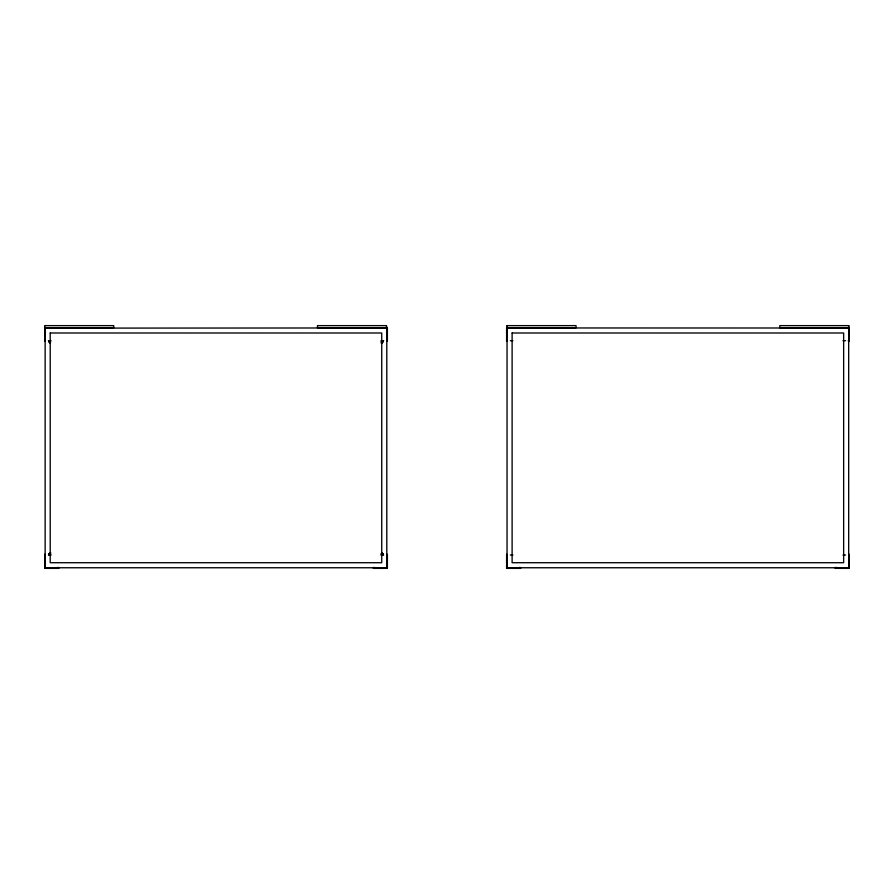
<?xml version="1.0" encoding="UTF-8"?>
<svg xmlns="http://www.w3.org/2000/svg" width="894" height="894" viewBox="0 0 894 894"><rect width="100%" height="100%" fill="white"/><g stroke="black" fill="none" stroke-linecap="round" stroke-linejoin="round"><path stroke-width="1.34" d="M45.136 327.953L45.136 567.757L386.8 567.757L386.8 327.953L45.303 328.132M387.393 327.908L387.393 341.296L386.811 341.284M506.607 327.908L506.607 341.296L507.189 341.284M849.3 327.908L849.3 341.296L848.719 341.284M49.092 553.732L50.612 553.699M48.902 553.732L49.55 553.699M49.047 340.815L49.628 340.815M44.711 327.752L113.706 327.752L113.706 325.628L44.711 325.628L44.7 341.296L45.315 340.692M58.646 567.791L58.658 568.372L44.7 568.372L45.315 567.243M386.633 328.132L387.381 327.36M506.619 341.284L507.222 340.167M386.811 554.436L387.393 554.414L387.393 568.372L373.435 568.372L374.05 567.243M387.381 554.436L386.778 555.543M520.554 567.791L520.565 568.372L506.607 568.372L507.222 567.589M848.54 328.132L849.289 327.36M848.663 328.009L507.043 327.953L507.043 567.757L848.719 567.757L849.289 568.361L835.342 568.372L835.354 567.791M835.354 568.361L835.957 567.243M848.685 555.543L849.289 554.436L848.719 554.436M383.157 342.011L381.179 342.011M382.073 342.815L381.313 342.994L382.308 342.726M49.773 552.973L50.701 552.738M381.95 342.849L381.526 342.95M381.593 342.938L382.163 342.782L381.313 342.994M381.425 340.815L382.923 340.815M48.902 554.895L50.667 554.895M45.281 327.36L44.711 327.93M386.811 327.36L387.381 327.93M507.189 327.36L506.619 327.93M848.719 327.36L849.289 327.93M48.432 340.692L51.025 340.692M381.067 340.692L383.66 340.692M510.34 340.692L512.933 340.692M842.975 340.692L845.568 340.692M848.171 340.692L849.289 341.284M44.7 341.296L45.281 341.284M48.757 341.765L50.567 341.765M381.213 341.765L383.079 341.765M50.612 342.011L48.935 342.011M381.19 553.699L383.157 553.699M48.645 553.956L50.578 553.956M381.202 553.956L383.079 553.956M44.7 568.372L44.7 554.414L45.281 554.436M506.607 568.372L506.607 554.414L507.189 554.436M48.432 555.029L51.025 555.029M381.067 555.029L383.66 555.029M510.34 555.029L512.933 555.029M842.975 555.029L845.568 555.029M381.202 554.895L383.045 554.906M381.749 552.816L382.252 552.973M50.5 342.938L49.494 342.637L50.142 342.838M381.704 552.805L381.95 552.872M506.619 327.36L507.222 328.132M387.381 341.284L386.778 340.167M506.619 554.436L507.222 555.543M520.554 568.361L519.95 567.243M386.633 567.589L387.381 568.361M44.711 327.36L45.315 327.953M44.711 554.436L45.315 555.029M58.646 568.361L58.043 567.243M849.3 554.414L849.3 568.372M848.685 328.478L848.685 567.243M373.446 567.791L373.435 568.372M50.209 332.993L50.209 562.717L381.738 562.717L381.738 332.993L50.209 332.993M507.043 325.628L507.043 327.752L576.038 327.752L576.038 325.628L507.043 325.628M512.117 332.993L512.117 562.717L843.645 562.717L843.645 332.993L512.117 332.993M386.465 325.628L317.471 325.628L317.471 327.752L386.465 327.752L386.465 325.628M848.797 325.628L779.803 325.628L779.803 327.752L848.797 327.752L848.797 325.628"/></g></svg>
